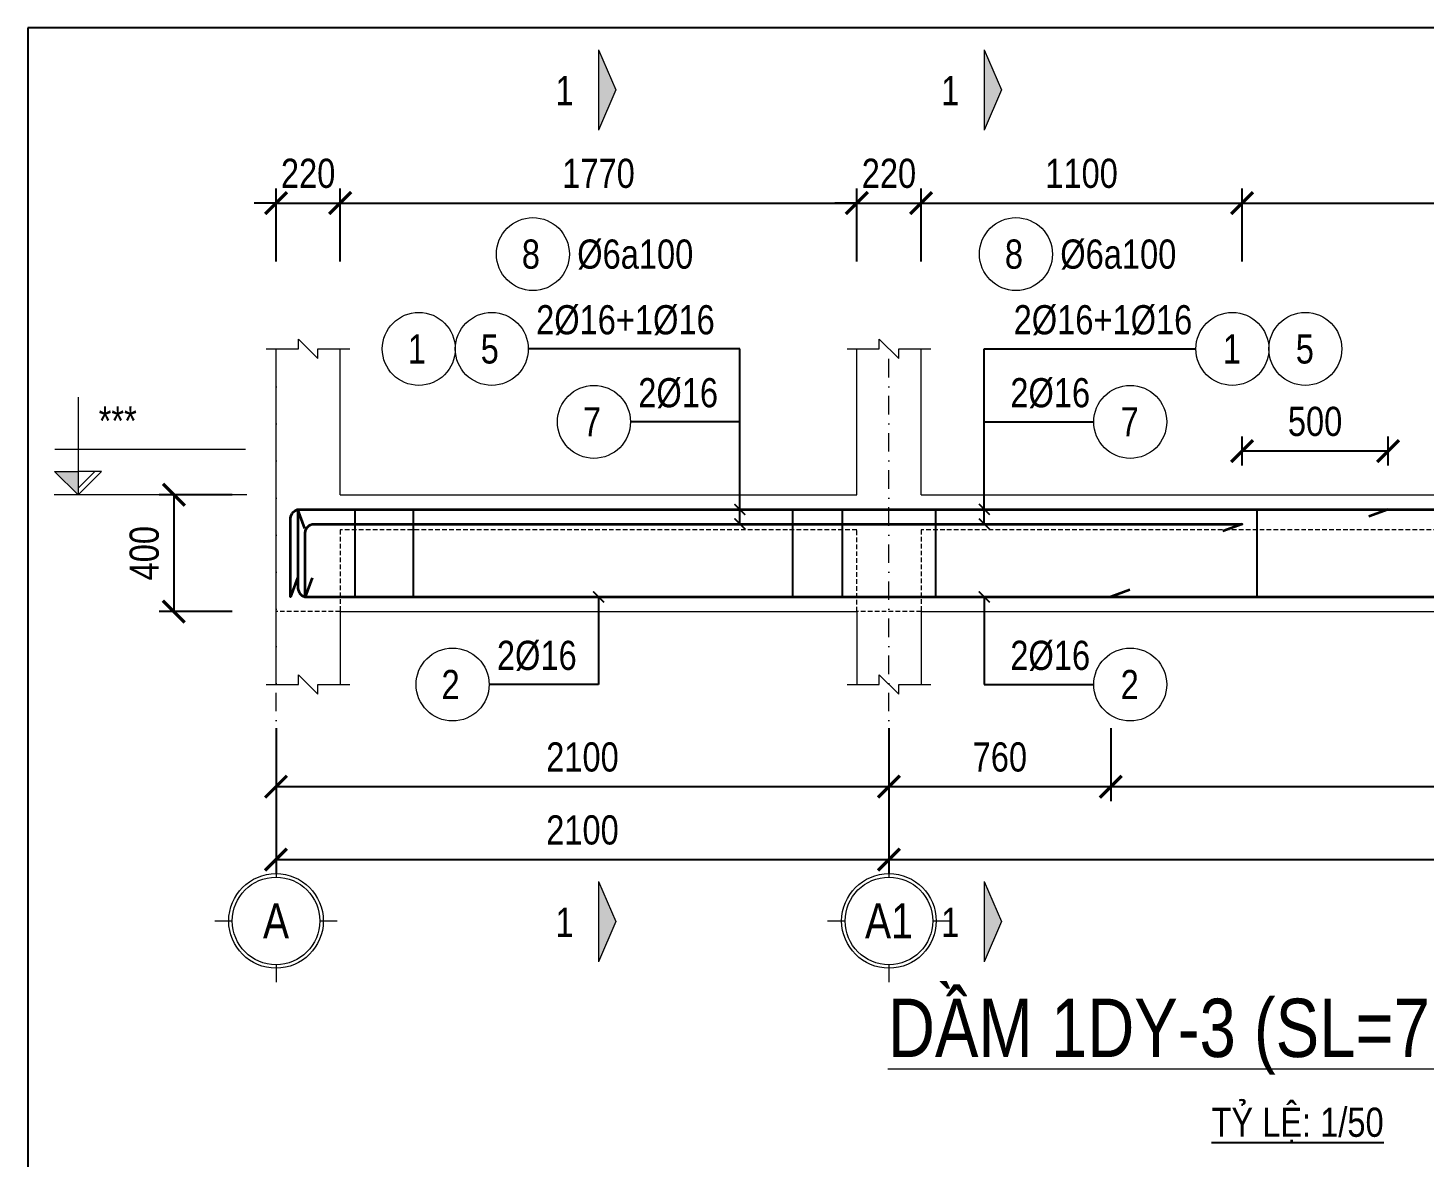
# Model space of a CAD drawing. Extents: x -165145 to 691808, y -202842 to 311040.
# Drawn here: x 337248 to 342032, y -79140 to -75270 of the extents above; entities that cross this region are included whole.
import ezdxf
from ezdxf.enums import TextEntityAlignment as Align

# ---------------------------------------------------------------- set-up
doc = ezdxf.new("R2010")
doc.units = 0
doc.header["$LTSCALE"] = 10
doc.header["$MEASUREMENT"] = 0
doc.linetypes.add('DASHDOT2', pattern=[12.7, 6.35, -3.175, 0, -3.175])
doc.linetypes.add('HIDDEN', pattern=[2.3807, 1.587, -0.7937])
doc.layers.get('0').update_dxf_attribs({"linetype": 'CONTINUOUS'})
doc.layers.get('Defpoints').update_dxf_attribs({"color": 5, "linetype": 'CONTINUOUS'})
for name, color, linetype, lineweight in [('DCE_BaoBeTong', 4, 'CONTINUOUS', 18), ('DCE_Block', 8, 'CONTINUOUS', 9), ('DCE_Dim', 254, 'CONTINUOUS', 9), ('DCE_MCZiCZac', 144, 'CONTINUOUS', 13), ('DCE_NetKhuat', 9, 'HIDDEN', 5), ('Dce_text', 7, 'CONTINUOUS', 13), ('DCE_ThepChu', 1, 'CONTINUOUS', 35), ('DCE_ThepDai', 220, 'CONTINUOUS', 25), ('DCE_Truc', 8, 'DASHDOT2', 13)]:
    doc.layers.add(name, color=color, linetype=linetype, lineweight=lineweight)
doc.styles.add('Dce_Text', font='arial.ttf', dxfattribs={"width": 0.8})
doc.dimstyles.new('Dce_208MV', dxfattribs={"dimscale": 25, "dimtxt": 2.5, "dimasz": 1.5, "dimexe": 1, "dimexo": 2, "dimgap": 1, "dimtad": 1, "dimdec": 0, "dimrnd": 5, "dimtxsty": 'Dce_Text', "dimblk": 'ARCHTICK', "dimcen": 2.5, "dimclrd": 8, "dimclre": 8, "dimclrt": 3, "dimadec": 0, "dimazin": 0, "dimtfac": 1, "dimtdec": 0, "dimtix": 1, "dimtmove": 2, "dimatfit": 3, "dimldrblk": 'ARCHTICK', "dimfxl": 1, "dimarcsym": 0})
doc.dimstyles.new('Dce_50MV', dxfattribs={"dimscale": 50, "dimtxt": 2, "dimasz": 1.5, "dimexe": 1, "dimexo": 2, "dimgap": 1, "dimtad": 1, "dimdec": 0, "dimtxsty": 'Dce_Text', "dimblk": 'ARCHTICK', "dimcen": 2.5, "dimclrd": 8, "dimclre": 8, "dimclrt": 3, "dimadec": 0, "dimazin": 0, "dimtfac": 1, "dimtdec": 0, "dimtix": 1, "dimtmove": 2, "dimatfit": 3, "dimldrblk": 'ARCHTICK', "dimfxl": 4, "dimfxlon": 1, "dimarcsym": 0})

# ---------------------------------------------------------------- blocks, each defined once
blk = doc.blocks.new('Dce_KhTenDam')
at = {"color": 255, "linetype": 'ByBlock', "lineweight": -2, "style": 'Dce_Text', "width": 0.8}
blk.add_attdef('TENDAM', text='', height=2, dxfattribs=at).set_placement((0, 0.7353247664414084), align=Align.CENTER)
at = {"color": 11, "lineweight": 25, "style": 'Dce_Text', "width": 0.8}
blk.add_attdef('TL', text='', height=1, dxfattribs=at).set_placement((0, -1.999434476778333), align=Align.CENTER)
blk = doc.blocks.new('Dce_CaoTrinh')
blk.add_hatch(color=256).paths.add_polyline_path([(-11.56125648126181, 1.596954857552191), (-13.17326738989505, 1.596954857552191), (-11.56125648126181, -5.456968210637569e-12)])
at = {"ltscale": 50}
h = blk.add_hatch(dxfattribs=at)
h.set_pattern_fill('ANSI31', color=8, scale=1.406250541793835, style=0)
h.set_pattern_definition([(45.00000000000001, (-11.56125648126181, 0), (-3.157122508925224, 3.157122508925225), [])])
h.paths.add_polyline_path([(-11.56125648126181, 1.596954857552191), (-11.56125648126181, -5.456968210637569e-12), (-9.949245572337531, 1.596954857552191)])
at = {"color": 8, "ltscale": 50}
for p, q in [((-13.15396137812058, 3.14083388047402), (-0.09178570810763631, 3.14083388047402)), ((0, 0), (-13.19995220639976, 0))]:
    blk.add_line(p, q, dxfattribs=at)
for points in [[(-11.56125648126181, 6.694950748638803), (-11.56125648126181, -5.456968210637569e-12)], [(-11.56125648126181, -5.456968210637569e-12), (-13.17326738989505, 1.596954857552191), (-11.56125648126181, 1.596954857552191)], [(-11.56125648126181, -5.456968210637569e-12), (-9.949245572337531, 1.596954857552191), (-11.56125648126181, 1.596954857552191)]]:
    blk.add_lwpolyline(points, dxfattribs=at)
at = {"color": 3, "style": 'Dce_Text', "width": 0.8}
blk.add_attdef('CT', (-10.15169207191502, 4.068271311698481), '', height=2, dxfattribs=at)
blk = doc.blocks.new('Dce_KhTenTruc')
at = {"layer": 'DCE_Block'}
blk.add_circle((0, -3.5), 2.7, dxfattribs=at)
at = {"layer": 'DCE_Block', "color": 3}
blk.add_circle((0, -3.5), 2.5, dxfattribs=at)
at = {"layer": 'DCE_Truc'}
for p, q in [((0, 0), (7.654042494670958e-16, -1)), ((-3.5, -3.5), (-2.5, -3.5)), ((2.5, -3.5), (3.5, -3.499999999999999)), ((-4.592425496802574e-16, -6), (3.061616997868384e-16, -7))]:
    blk.add_line(p, q, dxfattribs=at)
at = {"layer": 'Dce_text', "color": 2, "style": 'Dce_Text', "width": 0.8}
blk.add_attdef('TRUC', text='', height=2, dxfattribs=at).set_placement((0, -4.5), align=Align.CENTER)
blk = doc.blocks.new('_ArchTick')
at = {"color": 0, "linetype": 'ByBlock', "const_width": 0.15}
blk.add_lwpolyline([(-0.5, -0.5), (0.5, 0.5)], dxfattribs=at)
blk = doc.blocks.new('*D2675')
at = {"layer": 'DCE_Dim', "color": 8, "lineweight": -2, "transparency": 16777216}
for p, q in [((341408.1809681146, -76770.49235901295), (341408.1809681146, -76670.49235901295)), ((341908.1809681146, -76770.49235901295), (341908.1809681146, -76670.49235901295)), ((341908.1809681146, -76720.49235901295), (341408.1809681146, -76720.49235901295))]:
    blk.add_line(p, q, dxfattribs=at)
at = {"layer": 'Defpoints', "color": 0, "transparency": 16777216}
for p in [(341408.1809681146, -76720.49235901295), (341408.1809681146, -76870.49235901295), (341908.1809681146, -76870.49235901295)]:
    blk.add_point(p, dxfattribs=at)
at = {"layer": 'DCE_Dim', "color": 8, "lineweight": -2, "transparency": 16777216, "xscale": 75, "yscale": 75, "zscale": 75, "rotation": 180}
blk.add_blockref('_ArchTick', (341408.1809681146, -76720.49235901295), dxfattribs=at)
at = {"layer": 'DCE_Dim', "color": 8, "lineweight": -2, "transparency": 16777216, "xscale": 75, "yscale": 75, "zscale": 75}
blk.add_blockref('_ArchTick', (341908.1809681146, -76720.49235901295), dxfattribs=at)
at = {"layer": 'DCE_Dim', "color": 3, "transparency": 16777216, "insert": (341658.1809681146, -76619.43506024078), "char_height": 100, "attachment_point": 5, "style": 'Dce_Text'}
blk.add_mtext('500', dxfattribs=at)
blk = doc.blocks.new('*D2676')
at = {"layer": 'DCE_Dim', "color": 8, "lineweight": -2, "transparency": 16777216}
for p, q in [((337948.1809681149, -76870.49235901298), (337698.1809681149, -76870.49235901298)), ((337748.1809681149, -76870.49235901298), (337748.1809681149, -77270.49235901298)), ((337948.1809681149, -77270.49235901298), (337698.1809681149, -77270.49235901298))]:
    blk.add_line(p, q, dxfattribs=at)
at = {"layer": 'Defpoints', "color": 0, "transparency": 16777216}
for p in [(338098.1809681147, -76870.49235901298), (337748.1809681149, -77270.49235901298), (338098.1809681147, -77270.49235901298)]:
    blk.add_point(p, dxfattribs=at)
at = {"layer": 'DCE_Dim', "color": 8, "lineweight": -2, "transparency": 16777216, "xscale": 75, "yscale": 75, "zscale": 75}
for p, rotation in [((337748.1809681149, -76870.49235901298), 90), ((337748.1809681149, -77270.49235901298), 270)]:
    blk.add_blockref('_ArchTick', p, dxfattribs=dict(at, rotation=rotation))
at = {"layer": 'DCE_Dim', "color": 3, "transparency": 16777216, "insert": (337647.1236693427, -77070.49235901305), "char_height": 100, "attachment_point": 5, "rotation": 90, "style": 'Dce_Text'}
blk.add_mtext('400', dxfattribs=at)
blk = doc.blocks.new('*D2677')
at = {"layer": 'DCE_Dim', "color": 8, "lineweight": -2, "transparency": 16777216}
for p, q in [((338098.1809681146, -77920.49235901295), (338098.1809681146, -78170.49235901295)), ((340198.1809681146, -77920.49235901295), (340198.1809681146, -78170.49235901295)), ((338098.1809681146, -78120.49235901295), (340198.1809681146, -78120.49235901295))]:
    blk.add_line(p, q, dxfattribs=at)
at = {"layer": 'Defpoints', "color": 0, "transparency": 16777216}
for p in [(338098.1809681146, -77520.49235901295), (340198.1809681146, -77520.49235901295), (340198.1809681146, -78120.49235901295)]:
    blk.add_point(p, dxfattribs=at)
at = {"layer": 'DCE_Dim', "color": 8, "lineweight": -2, "transparency": 16777216, "xscale": 75, "yscale": 75, "zscale": 75, "rotation": 180}
blk.add_blockref('_ArchTick', (338098.1809681146, -78120.49235901295), dxfattribs=at)
at = {"layer": 'DCE_Dim', "color": 8, "lineweight": -2, "transparency": 16777216, "xscale": 75, "yscale": 75, "zscale": 75}
blk.add_blockref('_ArchTick', (340198.1809681146, -78120.49235901295), dxfattribs=at)
at = {"layer": 'DCE_Dim', "color": 3, "transparency": 16777216, "insert": (339148.1809681146, -78019.43506024078), "char_height": 100, "attachment_point": 5, "style": 'Dce_Text'}
blk.add_mtext('2100', dxfattribs=at)
blk = doc.blocks.new('*D2678')
at = {"layer": 'DCE_Dim', "color": 8, "lineweight": -2, "transparency": 16777216}
for p, q in [((338098.1809681146, -77670.49235901295), (338098.1809681146, -77920.49235901295)), ((340198.1809681146, -77670.49235901295), (340198.1809681146, -77920.49235901295)), ((338098.1809681146, -77870.49235901295), (340198.1809681146, -77870.49235901295))]:
    blk.add_line(p, q, dxfattribs=at)
at = {"layer": 'Defpoints', "color": 0, "transparency": 16777216}
for p in [(338098.1809681146, -77520.49235901295), (340198.1809681146, -77520.49235901295), (340198.1809681146, -77870.49235901295)]:
    blk.add_point(p, dxfattribs=at)
at = {"layer": 'DCE_Dim', "color": 8, "lineweight": -2, "transparency": 16777216, "xscale": 75, "yscale": 75, "zscale": 75, "rotation": 180}
blk.add_blockref('_ArchTick', (338098.1809681146, -77870.49235901295), dxfattribs=at)
at = {"layer": 'DCE_Dim', "color": 8, "lineweight": -2, "transparency": 16777216, "xscale": 75, "yscale": 75, "zscale": 75}
blk.add_blockref('_ArchTick', (340198.1809681146, -77870.49235901295), dxfattribs=at)
at = {"layer": 'DCE_Dim', "color": 3, "transparency": 16777216, "insert": (339148.1809681146, -77769.43506024078), "char_height": 100, "attachment_point": 5, "style": 'Dce_Text'}
blk.add_mtext('2100', dxfattribs=at)
blk = doc.blocks.new('*D2679')
at = {"layer": 'DCE_Dim', "color": 8, "lineweight": -2, "transparency": 16777216}
for p, q in [((340198.1809681146, -77920.49235901295), (340198.1809681146, -78170.49235901295)), ((345098.1809681146, -77920.49235901295), (345098.1809681146, -78170.49235901295)), ((340198.1809681146, -78120.49235901295), (345098.1809681146, -78120.49235901295))]:
    blk.add_line(p, q, dxfattribs=at)
at = {"layer": 'Defpoints', "color": 0, "transparency": 16777216}
for p in [(340198.1809681146, -77520.49235901295), (345098.1809681146, -77520.49235901295), (345098.1809681146, -78120.49235901295)]:
    blk.add_point(p, dxfattribs=at)
at = {"layer": 'DCE_Dim', "color": 8, "lineweight": -2, "transparency": 16777216, "xscale": 75, "yscale": 75, "zscale": 75, "rotation": 180}
blk.add_blockref('_ArchTick', (340198.1809681146, -78120.49235901295), dxfattribs=at)
at = {"layer": 'DCE_Dim', "color": 8, "lineweight": -2, "transparency": 16777216, "xscale": 75, "yscale": 75, "zscale": 75}
blk.add_blockref('_ArchTick', (345098.1809681146, -78120.49235901295), dxfattribs=at)
at = {"layer": 'DCE_Dim', "color": 3, "transparency": 16777216, "insert": (342648.1809681146, -78019.43506024078), "char_height": 100, "attachment_point": 5, "style": 'Dce_Text'}
blk.add_mtext('4900', dxfattribs=at)
blk = doc.blocks.new('*D2680')
at = {"layer": 'DCE_Dim', "color": 8, "lineweight": -2, "transparency": 16777216}
for p, q in [((340198.1809681146, -77670.49235901295), (340198.1809681146, -77920.49235901295)), ((340958.1809681146, -77670.49235901295), (340958.1809681146, -77920.49235901295)), ((340198.1809681146, -77870.49235901295), (340958.1809681146, -77870.49235901295))]:
    blk.add_line(p, q, dxfattribs=at)
at = {"layer": 'Defpoints', "color": 0, "transparency": 16777216}
for p in [(340198.1809681146, -77520.49235901295), (340958.1809681146, -77520.49235901295), (340958.1809681146, -77870.49235901295)]:
    blk.add_point(p, dxfattribs=at)
at = {"layer": 'DCE_Dim', "color": 8, "lineweight": -2, "transparency": 16777216, "xscale": 75, "yscale": 75, "zscale": 75, "rotation": 180}
blk.add_blockref('_ArchTick', (340198.1809681146, -77870.49235901295), dxfattribs=at)
at = {"layer": 'DCE_Dim', "color": 8, "lineweight": -2, "transparency": 16777216, "xscale": 75, "yscale": 75, "zscale": 75}
blk.add_blockref('_ArchTick', (340958.1809681146, -77870.49235901295), dxfattribs=at)
at = {"layer": 'DCE_Dim', "color": 3, "transparency": 16777216, "insert": (340578.1809681146, -77769.43506024078), "char_height": 100, "attachment_point": 5, "style": 'Dce_Text'}
blk.add_mtext('760', dxfattribs=at)
blk = doc.blocks.new('*D2681')
at = {"layer": 'DCE_Dim', "color": 8, "lineweight": -2, "transparency": 16777216}
for p, q in [((340958.1809681146, -77670.49235901295), (340958.1809681146, -77920.49235901295)), ((344048.1809681146, -77670.49235901295), (344048.1809681146, -77920.49235901295)), ((340958.1809681146, -77870.49235901295), (344048.1809681146, -77870.49235901295))]:
    blk.add_line(p, q, dxfattribs=at)
at = {"layer": 'Defpoints', "color": 0, "transparency": 16777216}
for p in [(340958.1809681146, -77520.49235901295), (344048.1809681146, -77520.49235901295), (344048.1809681146, -77870.49235901295)]:
    blk.add_point(p, dxfattribs=at)
at = {"layer": 'DCE_Dim', "color": 8, "lineweight": -2, "transparency": 16777216, "xscale": 75, "yscale": 75, "zscale": 75, "rotation": 180}
blk.add_blockref('_ArchTick', (340958.1809681146, -77870.49235901295), dxfattribs=at)
at = {"layer": 'DCE_Dim', "color": 8, "lineweight": -2, "transparency": 16777216, "xscale": 75, "yscale": 75, "zscale": 75}
blk.add_blockref('_ArchTick', (344048.1809681146, -77870.49235901295), dxfattribs=at)
at = {"layer": 'DCE_Dim', "color": 3, "transparency": 16777216, "insert": (342503.1809681146, -77769.40095382878), "char_height": 100, "attachment_point": 5, "style": 'Dce_Text'}
blk.add_mtext('3090', dxfattribs=at)
blk = doc.blocks.new('*D2683')
at = {"layer": 'DCE_Dim', "color": 8, "lineweight": -2, "transparency": 16777216}
for p, q in [((338098.1809681146, -76070.49235901295), (338098.1809681146, -75820.49235901295)), ((338318.1809681146, -76070.49235901295), (338318.1809681146, -75820.49235901295)), ((338098.1809681146, -75870.49235901295), (338023.1809681146, -75870.49235901295)), ((338098.1809681146, -75870.49235901295), (338318.1809681146, -75870.49235901295)), ((338318.1809681146, -75870.49235901295), (338393.1809681146, -75870.49235901295))]:
    blk.add_line(p, q, dxfattribs=at)
at = {"layer": 'Defpoints', "color": 0, "transparency": 16777216}
for p in [(338318.1809681146, -75870.49235901295), (338098.1809681146, -76370.49235901295), (338318.1809681146, -76370.49235901295)]:
    blk.add_point(p, dxfattribs=at)
at = {"layer": 'DCE_Dim', "color": 8, "lineweight": -2, "transparency": 16777216, "xscale": 75, "yscale": 75, "zscale": 75}
blk.add_blockref('_ArchTick', (338098.1809681146, -75870.49235901295), dxfattribs=at)
at = {"layer": 'DCE_Dim', "color": 8, "lineweight": -2, "transparency": 16777216, "xscale": 75, "yscale": 75, "zscale": 75, "rotation": 180}
blk.add_blockref('_ArchTick', (338318.1809681146, -75870.49235901295), dxfattribs=at)
at = {"layer": 'DCE_Dim', "color": 3, "transparency": 16777216, "insert": (338208.1809681146, -75769.43506024078), "char_height": 100, "attachment_point": 5, "style": 'Dce_Text'}
blk.add_mtext('220', dxfattribs=at)
blk = doc.blocks.new('*D2684')
at = {"layer": 'DCE_Dim', "color": 8, "lineweight": -2, "transparency": 16777216}
for p, q in [((338318.1809681146, -76070.49235901295), (338318.1809681146, -75820.49235901295)), ((340088.1809681146, -76070.49235901295), (340088.1809681146, -75820.49235901295)), ((338318.1809681146, -75870.49235901295), (340088.1809681146, -75870.49235901295))]:
    blk.add_line(p, q, dxfattribs=at)
at = {"layer": 'Defpoints', "color": 0, "transparency": 16777216}
for p in [(340088.1809681146, -75870.49235901295), (338318.1809681146, -76370.49235901295), (340088.1809681146, -76370.49235901295)]:
    blk.add_point(p, dxfattribs=at)
at = {"layer": 'DCE_Dim', "color": 8, "lineweight": -2, "transparency": 16777216, "xscale": 75, "yscale": 75, "zscale": 75, "rotation": 180}
blk.add_blockref('_ArchTick', (338318.1809681146, -75870.49235901295), dxfattribs=at)
at = {"layer": 'DCE_Dim', "color": 8, "lineweight": -2, "transparency": 16777216, "xscale": 75, "yscale": 75, "zscale": 75}
blk.add_blockref('_ArchTick', (340088.1809681146, -75870.49235901295), dxfattribs=at)
at = {"layer": 'DCE_Dim', "color": 3, "transparency": 16777216, "insert": (339203.1809681146, -75769.43506024078), "char_height": 100, "attachment_point": 5, "style": 'Dce_Text'}
blk.add_mtext('1770', dxfattribs=at)
blk = doc.blocks.new('Dce_KhtThepDai')
blk.add_circle((-4.497377397195038, -3.5), 2.5)
at = {"color": 11, "style": 'Dce_Text', "width": 0.8}
blk.add_attdef('SH', text='', height=2, dxfattribs=at).set_placement((-4.635167301697081, -4.5), align=Align.CENTER)
at = {"color": 3, "style": 'Dce_Text', "width": 0.8}
blk.add_attdef('DKVAKC', (-1.460693040950034, -4.5), '', height=2, dxfattribs=at)
blk = doc.blocks.new('*D2685')
at = {"layer": 'DCE_Dim', "color": 8, "lineweight": -2, "transparency": 16777216}
for p, q in [((340088.1809681146, -76070.49235901295), (340088.1809681146, -75820.49235901295)), ((340308.1809681146, -76070.49235901295), (340308.1809681146, -75820.49235901295)), ((340088.1809681146, -75870.49235901295), (340013.1809681146, -75870.49235901295)), ((340088.1809681146, -75870.49235901295), (340308.1809681146, -75870.49235901295)), ((340308.1809681146, -75870.49235901295), (340383.1809681146, -75870.49235901295))]:
    blk.add_line(p, q, dxfattribs=at)
at = {"layer": 'Defpoints', "color": 0, "transparency": 16777216}
for p in [(340308.1809681146, -75870.49235901295), (340088.1809681146, -76370.49235901295), (340308.1809681146, -76370.49235901295)]:
    blk.add_point(p, dxfattribs=at)
at = {"layer": 'DCE_Dim', "color": 8, "lineweight": -2, "transparency": 16777216, "xscale": 75, "yscale": 75, "zscale": 75}
blk.add_blockref('_ArchTick', (340088.1809681146, -75870.49235901295), dxfattribs=at)
at = {"layer": 'DCE_Dim', "color": 8, "lineweight": -2, "transparency": 16777216, "xscale": 75, "yscale": 75, "zscale": 75, "rotation": 180}
blk.add_blockref('_ArchTick', (340308.1809681146, -75870.49235901295), dxfattribs=at)
at = {"layer": 'DCE_Dim', "color": 3, "transparency": 16777216, "insert": (340198.1809681146, -75769.43506024078), "char_height": 100, "attachment_point": 5, "style": 'Dce_Text'}
blk.add_mtext('220', dxfattribs=at)
blk = doc.blocks.new('*D2686')
at = {"layer": 'DCE_Dim', "color": 8, "lineweight": -2, "transparency": 16777216}
for p, q in [((340308.1809681146, -76070.49235901295), (340308.1809681146, -75820.49235901295)), ((341408.1809681146, -76070.49235901295), (341408.1809681146, -75820.49235901295)), ((340308.1809681146, -75870.49235901295), (341408.1809681146, -75870.49235901295))]:
    blk.add_line(p, q, dxfattribs=at)
at = {"layer": 'Defpoints', "color": 0, "transparency": 16777216}
for p in [(341408.1809681146, -75870.49235901295), (340308.1809681146, -76370.49235901295), (341408.1809681146, -76370.49235901295)]:
    blk.add_point(p, dxfattribs=at)
at = {"layer": 'DCE_Dim', "color": 8, "lineweight": -2, "transparency": 16777216, "xscale": 75, "yscale": 75, "zscale": 75, "rotation": 180}
blk.add_blockref('_ArchTick', (340308.1809681146, -75870.49235901295), dxfattribs=at)
at = {"layer": 'DCE_Dim', "color": 8, "lineweight": -2, "transparency": 16777216, "xscale": 75, "yscale": 75, "zscale": 75}
blk.add_blockref('_ArchTick', (341408.1809681146, -75870.49235901295), dxfattribs=at)
at = {"layer": 'DCE_Dim', "color": 3, "transparency": 16777216, "insert": (340858.1809681146, -75769.43506024078), "char_height": 100, "attachment_point": 5, "style": 'Dce_Text'}
blk.add_mtext('1100', dxfattribs=at)
blk = doc.blocks.new('*D2687')
at = {"layer": 'DCE_Dim', "color": 8, "lineweight": -2, "transparency": 16777216}
for p, q in [((341408.1809681146, -76070.49235901295), (341408.1809681146, -75820.49235901295)), ((343598.1809681146, -76070.49235901295), (343598.1809681146, -75820.49235901295)), ((341408.1809681146, -75870.49235901295), (343598.1809681146, -75870.49235901295))]:
    blk.add_line(p, q, dxfattribs=at)
at = {"layer": 'Defpoints', "color": 0, "transparency": 16777216}
for p in [(343598.1809681146, -75870.49235901295), (341408.1809681146, -76370.49235901295), (343598.1809681146, -76370.49235901295)]:
    blk.add_point(p, dxfattribs=at)
at = {"layer": 'DCE_Dim', "color": 8, "lineweight": -2, "transparency": 16777216, "xscale": 75, "yscale": 75, "zscale": 75, "rotation": 180}
blk.add_blockref('_ArchTick', (341408.1809681146, -75870.49235901295), dxfattribs=at)
at = {"layer": 'DCE_Dim', "color": 8, "lineweight": -2, "transparency": 16777216, "xscale": 75, "yscale": 75, "zscale": 75}
blk.add_blockref('_ArchTick', (343598.1809681146, -75870.49235901295), dxfattribs=at)
at = {"layer": 'DCE_Dim', "color": 3, "transparency": 16777216, "insert": (342503.1809681146, -75769.43506024078), "char_height": 100, "attachment_point": 5, "style": 'Dce_Text'}
blk.add_mtext('2190', dxfattribs=at)
blk = doc.blocks.new('DCE_MatCatA')
blk.add_hatch(color=3).paths.add_polyline_path([(0, 5.499954896834424), (0, 0), (1.178561763607377, 2.749977448417212)])
at = {"color": 3}
for p, q in [((0, 5.499954896834424), (0, 0)), ((0, 5.499954896834424), (1.178561763607377, 2.749977448417212)), ((1.178561763607377, 2.749977448417212), (0, 0))]:
    blk.add_line(p, q, dxfattribs=at)
at = {"color": 11, "style": 'Dce_Text', "width": 0.8}
blk.add_attdef('1', text='', height=2, dxfattribs=at).set_placement((-2.331607275013994, 1.699115928803622), align=Align.CENTER)
blk = doc.blocks.new('Dce_KhtThepLop1Trai')
for centre in [(-7.5, 0), (-2.5, 0)]:
    blk.add_circle(centre, 2.5)
at = {"color": 3, "style": 'Dce_Text', "width": 0.8}
blk.add_attdef('DKVAKC', (0.5366843562451322, 1), '', height=2, dxfattribs=at)
at = {"color": 11, "style": 'Dce_Text', "width": 0.8}
for tag, p in [('SH', (-7.637789904501915, -1)), ('SH2', (-2.637789904501915, -1))]:
    blk.add_attdef(tag, text='', height=2, dxfattribs=at).set_placement(p, align=Align.CENTER)
blk = doc.blocks.new('Dce_KhtMcThepChu')
blk.add_circle((-2.5, 0), 2.5)
at = {"color": 3, "style": 'Dce_Text', "width": 0.8}
blk.add_attdef('DKVAKC', (0.5366843562450043, 1), '', height=2, dxfattribs=at)
at = {"color": 11, "style": 'Dce_Text', "width": 0.8}
blk.add_attdef('SH', text='', height=2, dxfattribs=at).set_placement((-2.637789904502043, -1), align=Align.CENTER)
blk = doc.blocks.new('Dce_KhtThepLop1Phai')
for centre in [(2.5, 0), (7.5, 0)]:
    blk.add_circle(centre, 2.5)
at = {"color": 3, "style": 'Dce_Text', "width": 0.8}
blk.add_attdef('DKVAKC', text='', height=2, dxfattribs=at).set_placement((-0.24813465970783, 1), align=Align.RIGHT)
at = {"color": 11, "style": 'Dce_Text', "width": 0.8}
for tag, p in [('SH', (2.465552523874067, -1)), ('SH2', (7.465552523874067, -1))]:
    blk.add_attdef(tag, text='', height=2, dxfattribs=at).set_placement(p, align=Align.CENTER)
blk = doc.blocks.new('Dce_KhtMcThepTangCuong')
blk.add_circle((2.5, 0), 2.5)
at = {"color": 3, "style": 'Dce_Text', "width": 0.8}
blk.add_attdef('DKVAKC', text='', height=2, dxfattribs=at).set_placement((-0.2481346597082279, 1), align=Align.RIGHT)
at = {"color": 11, "style": 'Dce_Text', "width": 0.8}
blk.add_attdef('SH', text='', height=2, dxfattribs=at).set_placement((2.465552523874464, -1), align=Align.CENTER)

msp = doc.modelspace()

# ---------------------------------------------------------------- linework, layer by layer
at = {"layer": 'DCE_BaoBeTong'}
for points in [[(338098.1809681146, -77520.49235901295), (338098.1809681146, -76370.49235901295)], [(338318.1809681146, -76870.49235901295), (338318.1809681146, -76370.49235901295)], [(340088.1809681146, -76870.49235901295), (340088.1809681146, -76370.49235901295)], [(340308.1809681146, -76870.49235901295), (340308.1809681146, -76370.49235901295)], [(338318.1809681146, -76870.49235901295), (340088.1809681146, -76870.49235901295)], [(340308.1809681146, -76870.49235901295), (344698.1809681146, -76870.49235901295)], [(338318.1809681146, -77270.49235901295), (340088.1809681146, -77270.49235901295)], [(338318.1809681146, -77270.49235901295), (338318.1809681146, -77520.49235901295)], [(340088.1809681146, -77270.49235901295), (340088.1809681146, -77520.49235901295)], [(340308.1809681146, -77270.49235901295), (344698.1809681146, -77270.49235901295)], [(340308.1809681146, -77270.49235901295), (340308.1809681146, -77520.49235901295)]]:
    msp.add_lwpolyline(points, dxfattribs=at)
at = {"layer": 'DCE_MCZiCZac'}
for points in [[(338064.8476347813, -76370.49235901295), (338174.8476347813, -76370.49235901295), (338174.8476347813, -76337.15902567962), (338241.5143014479, -76403.82569234628), (338241.5143014479, -76370.49235901295), (338351.5143014479, -76370.49235901295)], [(340054.8476347813, -76370.49235901295), (340164.8476347813, -76370.49235901295), (340164.8476347813, -76337.15902567962), (340231.5143014479, -76403.82569234628), (340231.5143014479, -76370.49235901295), (340341.5143014479, -76370.49235901295)], [(338064.8476347813, -77520.49235901295), (338174.8476347813, -77520.49235901295), (338174.8476347813, -77487.15902567962), (338241.5143014479, -77553.82569234628), (338241.5143014479, -77520.49235901295), (338351.5143014479, -77520.49235901295)], [(340054.8476347813, -77520.49235901295), (340164.8476347813, -77520.49235901295), (340164.8476347813, -77487.15902567962), (340231.5143014479, -77553.82569234628), (340231.5143014479, -77520.49235901295), (340341.5143014479, -77520.49235901295)]]:
    msp.add_lwpolyline(points, dxfattribs=at)
at = {"layer": 'DCE_NetKhuat'}
msp.add_lwpolyline([(345098.180968115, -76990.49235901295), (345098.180968115, -77270.49235901295), (344698.180968115, -77270.49235901295), (344698.180968115, -76990.49235901295), (340308.180968115, -76990.49235901295), (340308.180968115, -77270.49235901295), (340088.180968115, -77270.49235901295), (340088.180968115, -76990.49235901295), (338318.180968115, -76990.49235901295), (338318.180968115, -77270.49235901295), (338098.180968115, -77270.49235901295), (338098.180968115, -76990.49235901295)], dxfattribs=at)
at = {"layer": 'DCE_ThepChu'}
for points in [[(338172.1223781474, -77154.71387555794), (338148.1809681146, -77220.49235901295), (338148.1809681146, -76950.49235901295, -0.3926990816987241), (338178.1809681146, -76920.49235901295), (345018.1809681146, -76920.49235901295, -0.3926990816987241), (345048.1809681146, -76950.49235901295), (345048.1809681146, -77210.49235901295), (345024.2395580818, -77144.71387555794)], [(338172.1223781474, -77154.71387555794), (338148.1809681146, -77220.49235901295), (338148.1809681146, -76950.49235901295, -0.3926990816987241), (338178.1809681146, -76920.49235901295), (341908.1809681146, -76920.49235901295), (341842.4024846596, -76944.43376904575)], [(338197.1223781474, -76986.27084246796), (338173.1809681146, -76920.49235901295), (338173.1809681146, -77190.49235901295, 0.3926990816987241), (338203.1809681146, -77220.49235901295), (344993.1809681146, -77220.49235901295, 0.3926990816987241), (345023.1809681146, -77190.49235901295), (345023.1809681146, -76985.49235901295), (344999.2395580818, -77051.27084246796)], [(338222.1223781474, -77154.71387555794), (338198.1809681146, -77220.49235901295), (338198.1809681146, -77000.49235901295, -0.3926990816987241), (338228.1809681146, -76970.49235901295), (341408.1809681146, -76970.49235901295), (341342.4024846596, -76994.43376904575)]]:
    msp.add_lwpolyline(points, format="xyb", dxfattribs=at)
msp.add_lwpolyline([(341023.9594515696, -77196.55094898015), (340958.1809681146, -77220.49235901295), (344048.1809681146, -77220.49235901295), (343982.4024846596, -77196.55094898015)], dxfattribs=at)
at = {"layer": 'DCE_ThepDai'}
for points in [[(338368.1809681146, -76920.49235901295), (338368.1809681146, -77220.49235901295)], [(338568.1809681146, -76920.49235901295), (338568.1809681146, -77220.49235901295)], [(339868.1809681146, -76920.49235901295), (339868.1809681146, -77220.49235901295)], [(340038.1809681146, -76920.49235901295), (340038.1809681146, -77220.49235901295)], [(340358.1809681146, -76920.49235901295), (340358.1809681146, -77220.49235901295)], [(341458.1809681146, -76920.49235901295), (341458.1809681146, -77220.49235901295)]]:
    msp.add_lwpolyline(points, dxfattribs=at)
at = {"layer": 'DCE_Truc'}
for points in [[(338098.1809681146, -78120.49235901295), (338098.1809681146, -76370.49235901295)], [(340198.1809681146, -78120.49235901295), (340198.1809681146, -76370.49235901295)]]:
    msp.add_lwpolyline(points, dxfattribs=at)
at = {"layer": 'Defpoints'}
msp.add_lwpolyline([(337248.1809681146, -75270.49235901295), (337248.1809681146, -79270.49235901295), (345448.1809681146, -79270.49235901295), (345448.1809681146, -75270.49235901295)], close=True, dxfattribs=at)

# ---------------------------------------------------------------- block references
at = {"layer": 'DCE_Block'}
for name, p, xscale, yscale, zscale, values in [('DCE_MatCatA', (339203.1809681146, -75620.49235901295), 50, 50, 50, {'1': '1'}), ('DCE_MatCatA', (340524.8476347813, -75620.49235901295), 50, 50, 50, {'1': '1'}), ('Dce_KhtThepDai', (339203.1809681146, -75870.49235901295), 50, 50, 50, {'DKVAKC': '%%c6a100', 'SH': '8'}), ('Dce_KhtThepDai', (340858.1809681146, -75870.49235901295), 50, 50, 50, {'DKVAKC': '%%c6a100', 'SH': '8'}), ('Dce_KhtThepLop1Trai', (338962.4421129953, -76370.49235901295), 50, 50, 50, {'DKVAKC': '2%%c16+1%%c16', 'SH2': '5', 'SH': '1'}), ('Dce_KhtThepLop1Phai', (341249.8476347813, -76370.49235901295), 50, 50, 50, {'SH2': '5', 'DKVAKC': '2%%c16+1%%c16', 'SH': '1'}), ('Dce_KhtMcThepChu', (339312.4421129953, -76620.49235901295), 50, 50, 50, {'DKVAKC': '2%%c16', 'SH': '7'}), ('Dce_KhtMcThepTangCuong', (340899.8476347813, -76620.49235901295), 50, 50, 50, {'SH': '7', 'DKVAKC': '2%%c16'}), ('Dce_CaoTrinh', (337998.1809681146, -76870.49235901295), 50, 50, 50, {'CT': '***  '}), ('Dce_KhtMcThepChu', (338828.1809681146, -77520.49235901295), 50, 50, 50, {'DKVAKC': '2%%c16', 'SH': '2'}), ('Dce_KhtMcThepTangCuong', (340899.8476347813, -77520.49235901295), 50, 50, 50, {'SH': '2', 'DKVAKC': '2%%c16'}), ('DCE_MatCatA', (339203.1809681146, -78470.49235901295), 50, 50, 50, {'1': '1'}), ('DCE_MatCatA', (340524.8476347813, -78470.49235901295), 50, 50, 50, {'1': '1'}), ('Dce_KhTenDam', (341598.1809681146, -78870.49235901295), 100, 100, 100, {'TENDAM': '%%uDẦM 1DY-3 (SL=7; L=7000)', 'TL': '%%UTỶ LỆ: 1/50'})]:
    msp.add_blockref(name, p, dxfattribs=dict(at, xscale=xscale, yscale=yscale, zscale=zscale)).add_auto_attribs(values)
at = {"layer": 'DCE_Truc', "xscale": 60, "yscale": 60, "zscale": 60}
for p, values in [((338098.1809681146, -78120.49235901295), {'TRUC': 'A'}), ((340198.1809681146, -78120.49235901295), {'TRUC': 'A1'})]:
    msp.add_blockref('Dce_KhTenTruc', p, dxfattribs=at).add_auto_attribs(values)

# ---------------------------------------------------------------- dimensions: what is measured, and where the dimension line sits
at = {"layer": 'DCE_Dim'}
for base, p1, p2, picture, middle in [((338318.1809681146, -75870.49235901295), (338098.1809681146, -76370.49235901295), (338318.1809681146, -76370.49235901295), '*D2683', (338208.1809681146, -75769.43506024078)), ((340088.1809681146, -75870.49235901295), (338318.1809681146, -76370.49235901295), (340088.1809681146, -76370.49235901295), '*D2684', (339203.1809681146, -75769.43506024078)), ((340308.1809681146, -75870.49235901295), (340088.1809681146, -76370.49235901295), (340308.1809681146, -76370.49235901295), '*D2685', (340198.1809681146, -75769.43506024078)), ((341408.1809681146, -75870.49235901295), (340308.1809681146, -76370.49235901295), (341408.1809681146, -76370.49235901295), '*D2686', (340858.1809681146, -75769.43506024078)), ((343598.1809681146, -75870.49235901295), (341408.1809681146, -76370.49235901295), (343598.1809681146, -76370.49235901295), '*D2687', (342503.1809681146, -75769.43506024078)), ((341408.1809681146, -76720.49235901295), (341908.1809681146, -76870.49235901295), (341408.1809681146, -76870.49235901295), '*D2675', (341658.1809681146, -76619.43506024078)), ((340198.1809681146, -78120.49235901295), (338098.1809681146, -77520.49235901295), (340198.1809681146, -77520.49235901295), '*D2677', (339148.1809681146, -78019.43506024078)), ((340198.1809681146, -77870.49235901295), (338098.1809681146, -77520.49235901295), (340198.1809681146, -77520.49235901295), '*D2678', (339148.1809681146, -77769.43506024078)), ((345098.1809681146, -78120.49235901295), (340198.1809681146, -77520.49235901295), (345098.1809681146, -77520.49235901295), '*D2679', (342648.1809681146, -78019.43506024078)), ((340958.1809681146, -77870.49235901295), (340198.1809681146, -77520.49235901295), (340958.1809681146, -77520.49235901295), '*D2680', (340578.1809681146, -77769.43506024078)), ((344048.1809681146, -77870.49235901295), (340958.1809681146, -77520.49235901295), (344048.1809681146, -77520.49235901295), '*D2681', (342503.1809681146, -77769.40095382878))]:
    dim = msp.add_linear_dim(base=base, p1=p1, p2=p2, dimstyle='Dce_50MV', dxfattribs=at)
    dim.commit()
    dim.dimension.update_dxf_attribs({"geometry": picture, "text_midpoint": middle})
dim = msp.add_linear_dim(base=(337748.1809681149, -77270.49235901298), p1=(338098.1809681146, -76870.49235901295), p2=(338098.1809681146, -77270.49235901295), angle=90, dimstyle='Dce_50MV', dxfattribs=at)
dim.commit()
dim.dimension.update_dxf_attribs({"geometry": '*D2676', "text_midpoint": (337647.1236693427, -77070.49235901305)})

# ---------------------------------------------------------------- leaders
at = {"layer": 'DCE_Block'}
for points in [[(339687.4421129953, -76920.49235901295), (339687.4421129953, -76370.49235901295), (338962.4421129953, -76370.49235901295)], [(340524.8476347813, -76920.49235901295), (340524.8476347813, -76370.49235901295), (341249.8476347813, -76370.49235901295)], [(339687.4421129953, -76970.49235901295), (339687.4421129953, -76620.49235901295), (339312.4421129953, -76620.49235901295)], [(340524.8476347813, -76970.49235901295), (340524.8476347813, -76620.49235901295), (340899.8476347813, -76620.49235901295)], [(339203.1809681146, -77220.49235901295), (339203.1809681146, -77520.49235901295), (338828.1809681146, -77520.49235901295)], [(340524.8476347813, -77220.49235901295), (340524.8476347813, -77520.49235901295), (340899.8476347813, -77520.49235901295)]]:
    msp.add_leader(points, dimstyle='Dce_208MV', dxfattribs=at)

doc.saveas('drawing.dxf')
